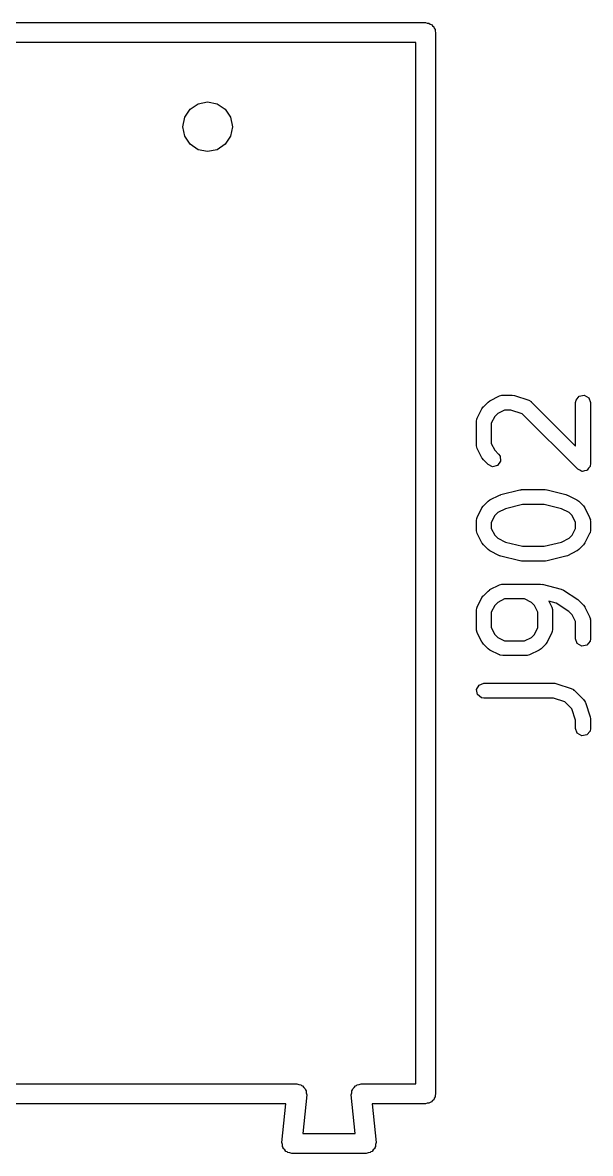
# Model space of a CAD drawing. Extents: x 77.7 to 161.9, y -134 to -51.5.
# Drawn here: x 122.37 to 128.1, y -63.61 to -52.21 of the extents above; entities that cross this region are included whole.
import ezdxf

# ---------------------------------------------------------------- set-up
doc = ezdxf.new("R2010")
doc.units = 0
doc.layers.add('BLACK', color=7, linetype='CONTINUOUS')

msp = doc.modelspace()

# ---------------------------------------------------------------- linework, layer by layer
at = {"layer": 'BLACK', "linetype": 'CONTINUOUS'}
for p, q in [((121.501, -52.208), (126.436, -52.208)), ((126.436, -52.208), (126.451, -52.2129)), ((126.451, -52.2129), (126.467, -52.2129)), ((126.467, -52.2129), (126.48, -52.2222)), ((126.48, -52.2222), (126.495, -52.2271)), ((126.495, -52.2271), (126.504, -52.2399)), ((126.504, -52.2399), (126.517, -52.2492)), ((126.517, -52.2492), (126.522, -52.2643)), ((126.522, -52.2643), (126.531, -52.2771)), ((126.531, -52.2771), (126.531, -52.2929)), ((126.531, -52.2929), (126.536, -52.308)), ((126.536, -52.308), (126.536, -63.008)), ((126.336, -52.408), (121.386, -52.408)), ((126.336, -62.908), (126.336, -52.408)), ((124.14, -53.027), (124.236, -53.008)), ((124.236, -53.008), (124.332, -53.027)), ((124.005, -53.1623), (124.059, -53.0812)), ((124.059, -53.0812), (124.14, -53.027)), ((124.332, -53.027), (124.413, -53.0812)), ((124.413, -53.0812), (124.467, -53.1623)), ((123.986, -53.258), (124.005, -53.1623)), ((124.467, -53.1623), (124.486, -53.258)), ((124.005, -53.3537), (123.986, -53.258)), ((124.486, -53.258), (124.467, -53.3537)), ((124.059, -53.4348), (124.005, -53.3537)), ((124.14, -53.489), (124.059, -53.4348)), ((124.413, -53.4348), (124.332, -53.489)), ((124.467, -53.3537), (124.413, -53.4348)), ((124.236, -53.508), (124.14, -53.489)), ((124.332, -53.489), (124.236, -53.508)), ((127.085, -56.0195), (127.18, -55.9719)), ((127.18, -55.9719), (127.205, -55.9644)), ((127.205, -55.9644), (127.21, -55.9655)), ((127.21, -55.9655), (127.214, -55.964)), ((127.214, -55.964), (127.309, -55.964)), ((127.309, -55.964), (127.331, -55.9678)), ((127.331, -55.9678), (127.333, -55.9678)), ((127.333, -55.9678), (127.476, -56.0154)), ((127.953, -56.0133), (127.986, -55.974)), ((127.986, -55.974), (128.036, -55.9651)), ((128.036, -55.9651), (128.081, -55.9907)), ((127.004, -56.1006), (127.017, -56.0826)), ((127.017, -56.0826), (127.018, -56.0812)), ((127.018, -56.0812), (127.066, -56.0335)), ((127.066, -56.0335), (127.084, -56.0207)), ((127.084, -56.0207), (127.085, -56.0195)), ((127.476, -56.0154), (127.499, -56.0278)), ((127.499, -56.0278), (127.501, -56.0316)), ((127.501, -56.0316), (127.505, -56.0335)), ((127.505, -56.0335), (127.948, -56.4769)), ((127.948, -56.039), (127.953, -56.0133)), ((127.948, -56.4769), (127.948, -56.039)), ((128.081, -55.9907), (128.098, -56.039)), ((128.098, -56.039), (128.098, -56.658)), ((126.953, -56.2038), (126.956, -56.2003)), ((126.956, -56.1959), (127.004, -56.1006)), ((126.956, -56.2003), (126.956, -56.1959)), ((127.133, -56.1786), (127.098, -56.2471)), ((127.163, -56.1482), (127.133, -56.1786)), ((127.232, -56.114), (127.163, -56.1482)), ((127.297, -56.114), (127.232, -56.114)), ((127.411, -56.1521), (127.297, -56.114)), ((127.97, -56.711), (127.411, -56.1521)), ((126.948, -56.2294), (126.953, -56.2038)), ((126.948, -56.4675), (126.948, -56.2294)), ((127.098, -56.2471), (127.098, -56.4498)), ((126.95, -56.4717), (126.948, -56.4675)), ((126.949, -56.4761), (126.95, -56.4717)), ((126.956, -56.5011), (126.949, -56.4761)), ((127.004, -56.5963), (126.956, -56.5011)), ((127.098, -56.4498), (127.133, -56.5183)), ((127.133, -56.5183), (127.172, -56.5573)), ((127.005, -56.5974), (127.004, -56.5963)), ((127.018, -56.6158), (127.005, -56.5974)), ((127.066, -56.6634), (127.018, -56.6158)), ((127.191, -56.6298), (127.162, -56.6718)), ((127.172, -56.5573), (127.187, -56.5787)), ((127.187, -56.5787), (127.191, -56.6298)), ((127.112, -56.6851), (127.066, -56.6634)), ((127.162, -56.6718), (127.112, -56.6851)), ((127.991, -56.7206), (127.97, -56.711)), ((128.01, -56.7319), (127.991, -56.7206)), ((128.014, -56.7313), (128.01, -56.7319)), ((128.017, -56.7327), (128.014, -56.7313)), ((128.039, -56.7269), (128.017, -56.7327)), ((128.061, -56.723), (128.039, -56.7269)), ((128.063, -56.7203), (128.061, -56.723)), ((128.066, -56.7194), (128.063, -56.7203)), ((128.079, -56.7009), (128.066, -56.7194)), ((128.094, -56.6837), (128.079, -56.7009)), ((128.095, -56.6791), (128.094, -56.6837)), ((128.096, -56.6774), (128.095, -56.6791)), ((128.098, -56.658), (128.096, -56.6741)), ((128.096, -56.6741), (128.096, -56.6774)), ((127.085, -57.0195), (127.18, -56.9719)), ((127.18, -56.9719), (127.193, -56.9682)), ((127.193, -56.9682), (127.196, -56.9662)), ((127.196, -56.9662), (127.386, -56.9186)), ((127.386, -56.9186), (127.401, -56.9175)), ((127.401, -56.9175), (127.404, -56.9163)), ((127.404, -56.9163), (127.642, -56.9163)), ((127.642, -56.9163), (127.657, -56.9189)), ((127.657, -56.9189), (127.661, -56.9186)), ((127.661, -56.9186), (127.851, -56.9662)), ((127.851, -56.9662), (127.863, -56.9715)), ((127.863, -56.9715), (127.866, -56.9719)), ((127.866, -56.9719), (127.962, -57.0195)), ((126.956, -57.1959), (127.004, -57.1006)), ((127.004, -57.1006), (127.017, -57.0826)), ((127.017, -57.0826), (127.018, -57.0812)), ((127.018, -57.0812), (127.066, -57.0335)), ((127.066, -57.0335), (127.084, -57.0207)), ((127.084, -57.0207), (127.085, -57.0195)), ((127.24, -57.1097), (127.163, -57.1482)), ((127.414, -57.0663), (127.24, -57.1097)), ((127.633, -57.0663), (127.414, -57.0663)), ((127.807, -57.1097), (127.633, -57.0663)), ((127.884, -57.1482), (127.807, -57.1097)), ((127.962, -57.0195), (127.98, -57.0328)), ((127.98, -57.0328), (127.981, -57.0335)), ((127.981, -57.0335), (128.029, -57.0812)), ((128.029, -57.0812), (128.042, -57.0995)), ((128.042, -57.0995), (128.043, -57.1006)), ((128.043, -57.1006), (128.09, -57.1959)), ((126.948, -57.2294), (126.953, -57.2038)), ((126.953, -57.2038), (126.956, -57.2003)), ((126.956, -57.2003), (126.956, -57.1959)), ((127.133, -57.1786), (127.098, -57.2471)), ((127.163, -57.1482), (127.133, -57.1786)), ((127.914, -57.1786), (127.884, -57.1482)), ((127.948, -57.2471), (127.914, -57.1786)), ((128.09, -57.1959), (128.098, -57.2209)), ((128.098, -57.2209), (128.097, -57.2252)), ((128.097, -57.2252), (128.098, -57.2294)), ((126.948, -57.3247), (126.948, -57.2294)), ((126.95, -57.3289), (126.948, -57.3247)), ((126.949, -57.3332), (126.95, -57.3289)), ((126.956, -57.3582), (126.949, -57.3332)), ((127.098, -57.2471), (127.098, -57.307)), ((127.098, -57.307), (127.133, -57.3755)), ((127.914, -57.3755), (127.948, -57.307)), ((127.948, -57.307), (127.948, -57.2471)), ((128.098, -57.3247), (128.094, -57.3503)), ((128.098, -57.2294), (128.098, -57.3247)), ((127.004, -57.4534), (126.956, -57.3582)), ((127.005, -57.4546), (127.004, -57.4534)), ((127.018, -57.4729), (127.005, -57.4546)), ((127.133, -57.3755), (127.163, -57.4059)), ((127.163, -57.4059), (127.24, -57.4444)), ((127.24, -57.4444), (127.414, -57.4878)), ((127.633, -57.4878), (127.807, -57.4444)), ((127.807, -57.4444), (127.884, -57.4059)), ((127.884, -57.4059), (127.914, -57.3755)), ((128.043, -57.4534), (128.029, -57.4715)), ((128.09, -57.3582), (128.043, -57.4534)), ((128.091, -57.3538), (128.09, -57.3582)), ((128.094, -57.3503), (128.091, -57.3538)), ((127.066, -57.5206), (127.018, -57.4729)), ((127.067, -57.5212), (127.066, -57.5206)), ((127.085, -57.5346), (127.067, -57.5212)), ((127.18, -57.5822), (127.085, -57.5346)), ((127.414, -57.4878), (127.633, -57.4878)), ((127.962, -57.5346), (127.866, -57.5822)), ((127.963, -57.5334), (127.962, -57.5346)), ((127.981, -57.5206), (127.963, -57.5334)), ((128.029, -57.4729), (127.981, -57.5206)), ((128.029, -57.4715), (128.029, -57.4729)), ((127.184, -57.5826), (127.18, -57.5822)), ((127.196, -57.5879), (127.184, -57.5826)), ((127.386, -57.6355), (127.196, -57.5879)), ((127.39, -57.6352), (127.386, -57.6355)), ((127.404, -57.6378), (127.39, -57.6352)), ((127.642, -57.6378), (127.404, -57.6378)), ((127.646, -57.6366), (127.642, -57.6378)), ((127.661, -57.6355), (127.646, -57.6366)), ((127.851, -57.5879), (127.661, -57.6355)), ((127.854, -57.5859), (127.851, -57.5879)), ((127.866, -57.5822), (127.854, -57.5859)), ((127.085, -57.9243), (127.18, -57.8766)), ((127.18, -57.8766), (127.205, -57.8692)), ((127.205, -57.8692), (127.21, -57.8702)), ((127.21, -57.8702), (127.214, -57.8687)), ((127.214, -57.8687), (127.595, -57.8687)), ((127.595, -57.8687), (127.61, -57.8713)), ((127.61, -57.8713), (127.613, -57.871)), ((127.613, -57.871), (127.803, -57.9186)), ((126.956, -58.1006), (127.004, -58.0054)), ((127.004, -58.0054), (127.017, -57.9874)), ((127.017, -57.9874), (127.018, -57.9859)), ((127.018, -57.9859), (127.066, -57.9383)), ((127.066, -57.9383), (127.084, -57.9254)), ((127.084, -57.9254), (127.085, -57.9243)), ((127.232, -58.0187), (127.163, -58.053)), ((127.434, -58.0187), (127.232, -58.0187)), ((127.503, -58.053), (127.434, -58.0187)), ((127.803, -57.9186), (127.826, -57.9288)), ((127.826, -57.9288), (127.827, -57.9289)), ((127.827, -57.9289), (127.97, -58.0242)), ((127.97, -58.0242), (127.978, -58.0321)), ((126.948, -58.1342), (126.953, -58.1085)), ((126.948, -58.3247), (126.948, -58.1342)), ((126.953, -58.1085), (126.956, -58.1051)), ((126.956, -58.1051), (126.956, -58.1006)), ((127.133, -58.0834), (127.098, -58.1519)), ((127.163, -58.053), (127.133, -58.0834)), ((127.533, -58.0834), (127.503, -58.053)), ((127.567, -58.1519), (127.533, -58.0834)), ((127.754, -58.0609), (127.68, -58.0424)), ((127.68, -58.0424), (127.71, -58.1006)), ((127.71, -58.1006), (127.717, -58.1256)), ((127.717, -58.1256), (127.716, -58.13)), ((127.716, -58.13), (127.717, -58.1342)), ((127.717, -58.1342), (127.717, -58.3247)), ((127.88, -58.1449), (127.754, -58.0609)), ((127.978, -58.0321), (127.981, -58.0335)), ((127.981, -58.0335), (128.029, -58.0812)), ((128.029, -58.0812), (128.042, -58.0995)), ((128.042, -58.0995), (128.043, -58.1006)), ((128.043, -58.1006), (128.09, -58.1959)), ((127.098, -58.1519), (127.098, -58.307)), ((127.567, -58.307), (127.567, -58.1519)), ((127.914, -58.1786), (127.88, -58.1449)), ((127.948, -58.2471), (127.914, -58.1786)), ((127.948, -58.4199), (127.948, -58.2471)), ((128.09, -58.1959), (128.098, -58.2209)), ((128.098, -58.2209), (128.097, -58.2252)), ((128.097, -58.2252), (128.098, -58.2294)), ((128.098, -58.2294), (128.098, -58.4199)), ((126.95, -58.3289), (126.948, -58.3247)), ((126.949, -58.3332), (126.95, -58.3289)), ((126.956, -58.3582), (126.949, -58.3332)), ((127.004, -58.4534), (126.956, -58.3582)), ((127.098, -58.307), (127.133, -58.3755)), ((127.533, -58.3755), (127.567, -58.307)), ((127.71, -58.3582), (127.662, -58.4534)), ((127.713, -58.3503), (127.71, -58.3538)), ((127.71, -58.3538), (127.71, -58.3582)), ((127.717, -58.3247), (127.713, -58.3503)), ((127.005, -58.4546), (127.004, -58.4534)), ((127.018, -58.4729), (127.005, -58.4546)), ((127.066, -58.5206), (127.018, -58.4729)), ((127.133, -58.3755), (127.163, -58.4059)), ((127.163, -58.4059), (127.232, -58.4401)), ((127.232, -58.4401), (127.434, -58.4401)), ((127.434, -58.4401), (127.503, -58.4059)), ((127.503, -58.4059), (127.533, -58.3755)), ((127.648, -58.4729), (127.6, -58.5206)), ((127.649, -58.4715), (127.648, -58.4729)), ((127.662, -58.4534), (127.649, -58.4715)), ((127.966, -58.4681), (127.948, -58.4199)), ((128.01, -58.4938), (127.966, -58.4681)), ((128.094, -58.4456), (128.061, -58.4849)), ((128.098, -58.4199), (128.094, -58.4456)), ((127.067, -58.5212), (127.066, -58.5206)), ((127.085, -58.5346), (127.067, -58.5212)), ((127.18, -58.5822), (127.085, -58.5346)), ((127.185, -58.5827), (127.18, -58.5822)), ((127.188, -58.5856), (127.185, -58.5827)), ((127.214, -58.5901), (127.188, -58.5856)), ((127.452, -58.5901), (127.214, -58.5901)), ((127.456, -58.5886), (127.452, -58.5901)), ((127.461, -58.5896), (127.456, -58.5886)), ((127.485, -58.5822), (127.461, -58.5896)), ((127.581, -58.5346), (127.485, -58.5822)), ((127.582, -58.5334), (127.581, -58.5346)), ((127.6, -58.5206), (127.582, -58.5334)), ((128.061, -58.4849), (128.01, -58.4938)), ((126.95, -58.9307), (126.975, -58.8863)), ((126.958, -58.9812), (126.95, -58.9307)), ((126.975, -58.8863), (127.023, -58.8687)), ((127.023, -58.8687), (127.738, -58.8687)), ((127.738, -58.8687), (127.76, -58.8726)), ((127.76, -58.8726), (127.761, -58.8726)), ((127.761, -58.8726), (127.904, -58.9202)), ((127.904, -58.9202), (127.927, -58.9326)), ((127.927, -58.9326), (127.929, -58.9364)), ((127.929, -58.9364), (127.934, -58.9383)), ((126.998, -59.0142), (126.958, -58.9812)), ((127.023, -59.0187), (126.998, -59.0142)), ((127.725, -59.0187), (127.023, -59.0187)), ((127.84, -59.0569), (127.725, -59.0187)), ((127.934, -58.9383), (128.029, -59.0335)), ((128.029, -59.0335), (128.044, -59.0549)), ((127.91, -59.1271), (127.84, -59.0569)), ((127.948, -59.2416), (127.91, -59.1271)), ((128.044, -59.0549), (128.044, -59.0593)), ((128.044, -59.0593), (128.047, -59.0629)), ((128.047, -59.0629), (128.095, -59.2057)), ((127.948, -59.3247), (127.948, -59.2416)), ((128.095, -59.2057), (128.098, -59.2279)), ((128.098, -59.2279), (128.098, -59.2294)), ((128.098, -59.2294), (128.098, -59.3247)), ((127.966, -59.3729), (127.948, -59.3247)), ((128.01, -59.3985), (127.966, -59.3729)), ((128.061, -59.3896), (128.01, -59.3985)), ((128.094, -59.3503), (128.061, -59.3896)), ((128.098, -59.3247), (128.094, -59.3503)), ((119.336, -62.908), (125.136, -62.908)), ((125.136, -62.908), (125.156, -62.9144)), ((125.156, -62.9144), (125.176, -62.9164)), ((125.176, -62.9164), (125.184, -62.9237)), ((125.184, -62.9237), (125.195, -62.9271)), ((125.195, -62.9271), (125.207, -62.9438)), ((125.715, -62.9438), (125.727, -62.9271)), ((125.727, -62.9271), (125.738, -62.9237)), ((125.738, -62.9237), (125.746, -62.9164)), ((125.746, -62.9164), (125.766, -62.9144)), ((125.766, -62.9144), (125.786, -62.908)), ((125.786, -62.908), (126.336, -62.908)), ((125.236, -63.0179), (125.196, -63.408)), ((125.207, -62.9438), (125.222, -62.9576)), ((125.222, -62.9576), (125.225, -62.9682)), ((125.225, -62.9682), (125.231, -62.9771)), ((125.231, -62.9771), (125.231, -62.9978)), ((125.231, -62.9978), (125.236, -63.0179)), ((125.686, -63.0179), (125.691, -62.9978)), ((125.726, -63.408), (125.686, -63.0179)), ((125.691, -62.9771), (125.697, -62.9682)), ((125.691, -62.9978), (125.691, -62.9771)), ((125.697, -62.9682), (125.7, -62.9576)), ((125.7, -62.9576), (125.715, -62.9438)), ((126.531, -63.0389), (126.522, -63.0517)), ((126.536, -63.008), (126.531, -63.0231)), ((126.531, -63.0231), (126.531, -63.0389)), ((125.026, -63.108), (119.236, -63.108)), ((124.986, -63.498), (125.026, -63.108)), ((126.436, -63.108), (125.896, -63.108)), ((125.896, -63.108), (125.936, -63.498)), ((126.451, -63.1031), (126.436, -63.108)), ((126.467, -63.1031), (126.451, -63.1031)), ((126.48, -63.0938), (126.467, -63.1031)), ((126.495, -63.0889), (126.48, -63.0938)), ((126.504, -63.0761), (126.495, -63.0889)), ((126.517, -63.0668), (126.504, -63.0761)), ((126.522, -63.0517), (126.517, -63.0668)), ((124.991, -63.5182), (124.986, -63.498)), ((125.196, -63.408), (125.726, -63.408)), ((125.936, -63.498), (125.931, -63.5182)), ((124.991, -63.5389), (124.991, -63.5182)), ((124.997, -63.5478), (124.991, -63.5389)), ((125, -63.5584), (124.997, -63.5478)), ((125.015, -63.5722), (125, -63.5584)), ((125.027, -63.5889), (125.015, -63.5722)), ((125.038, -63.5923), (125.027, -63.5889)), ((125.046, -63.5996), (125.038, -63.5923)), ((125.066, -63.6016), (125.046, -63.5996)), ((125.086, -63.608), (125.066, -63.6016)), ((125.836, -63.608), (125.086, -63.608)), ((125.856, -63.6016), (125.836, -63.608)), ((125.876, -63.5996), (125.856, -63.6016)), ((125.884, -63.5923), (125.876, -63.5996)), ((125.895, -63.5889), (125.884, -63.5923)), ((125.907, -63.5722), (125.895, -63.5889)), ((125.922, -63.5584), (125.907, -63.5722)), ((125.925, -63.5478), (125.922, -63.5584)), ((125.931, -63.5389), (125.925, -63.5478)), ((125.931, -63.5182), (125.931, -63.5389))]:
    msp.add_line(p, q, dxfattribs=at)

doc.saveas('drawing.dxf')
